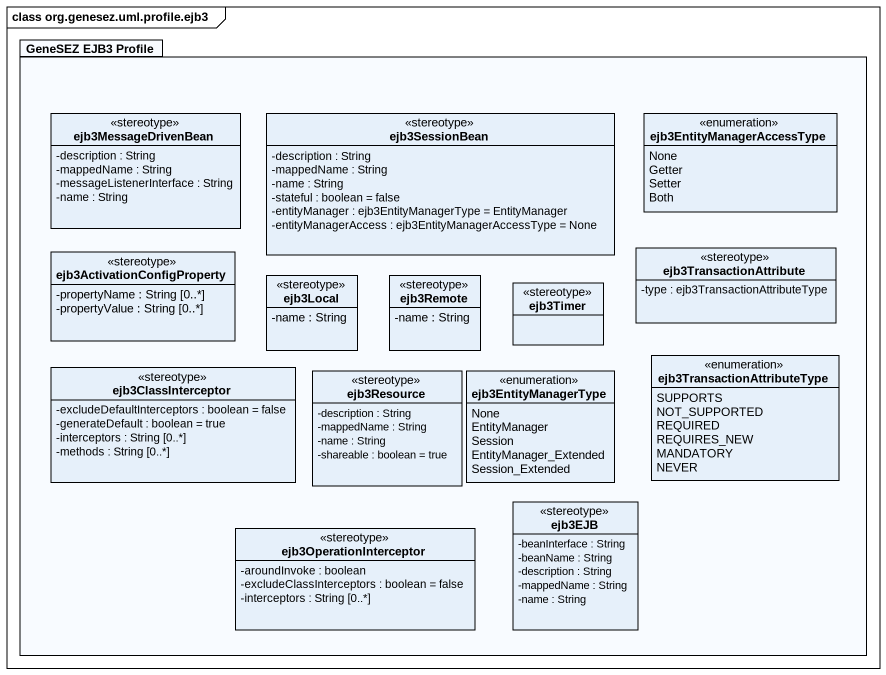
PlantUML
@startuml
mainframe class org.genesez.uml.profile.ejb3
hide circle
hide empty members
skinparam classAttributeIconSize 0
package "GeneSEZ EJB3 Profile" as GeneSEZ_EJB3_Profile {
  class ejb3MessageDrivenBean <<stereotype>> {
    -description : String
    -mappedName : String
    -messageListenerInterface : String
    -name : String
  }
  class ejb3SessionBean <<stereotype>> {
    -description : String
    -mappedName : String
    -name : String
    -stateful : boolean = false
    -entityManager : ejb3EntityManagerType = EntityManager
    -entityManagerAccess : ejb3EntityManagerAccessType = None
  }
  enum ejb3EntityManagerAccessType {
    None
    Getter
    Setter
    Both
  }
  class ejb3ActivationConfigProperty <<stereotype>> {
    -propertyName : String [0..*]
    -propertyValue : String [0..*]
  }
  class ejb3TransactionAttribute <<stereotype>> {
    -type : ejb3TransactionAttributeType
  }
  class ejb3Local <<stereotype>> {
    -name : String
  }
  class ejb3Remote <<stereotype>> {
    -name : String
  }
  class ejb3Timer <<stereotype>>
  enum ejb3TransactionAttributeType {
    SUPPORTS
    NOT_SUPPORTED
    REQUIRED
    REQUIRES_NEW
    MANDATORY
    NEVER
  }
  class ejb3ClassInterceptor <<stereotype>> {
    -excludeDefaultInterceptors : boolean = false
    -generateDefault : boolean = true
    -interceptors : String [0..*]
    -methods : String [0..*]
  }
  class ejb3Resource <<stereotype>> {
    -description : String
    -mappedName : String
    -name : String
    -shareable : boolean = true
  }
  enum ejb3EntityManagerType {
    None
    EntityManager
    Session
    EntityManager_Extended
    Session_Extended
  }
  class ejb3EJB <<stereotype>> {
    -beanInterface : String
    -beanName : String
    -description : String
    -mappedName : String
    -name : String
  }
  class ejb3OperationInterceptor <<stereotype>> {
    -aroundInvoke : boolean
    -excludeClassInterceptors : boolean = false
    -interceptors : String [0..*]
  }
}
@enduml
